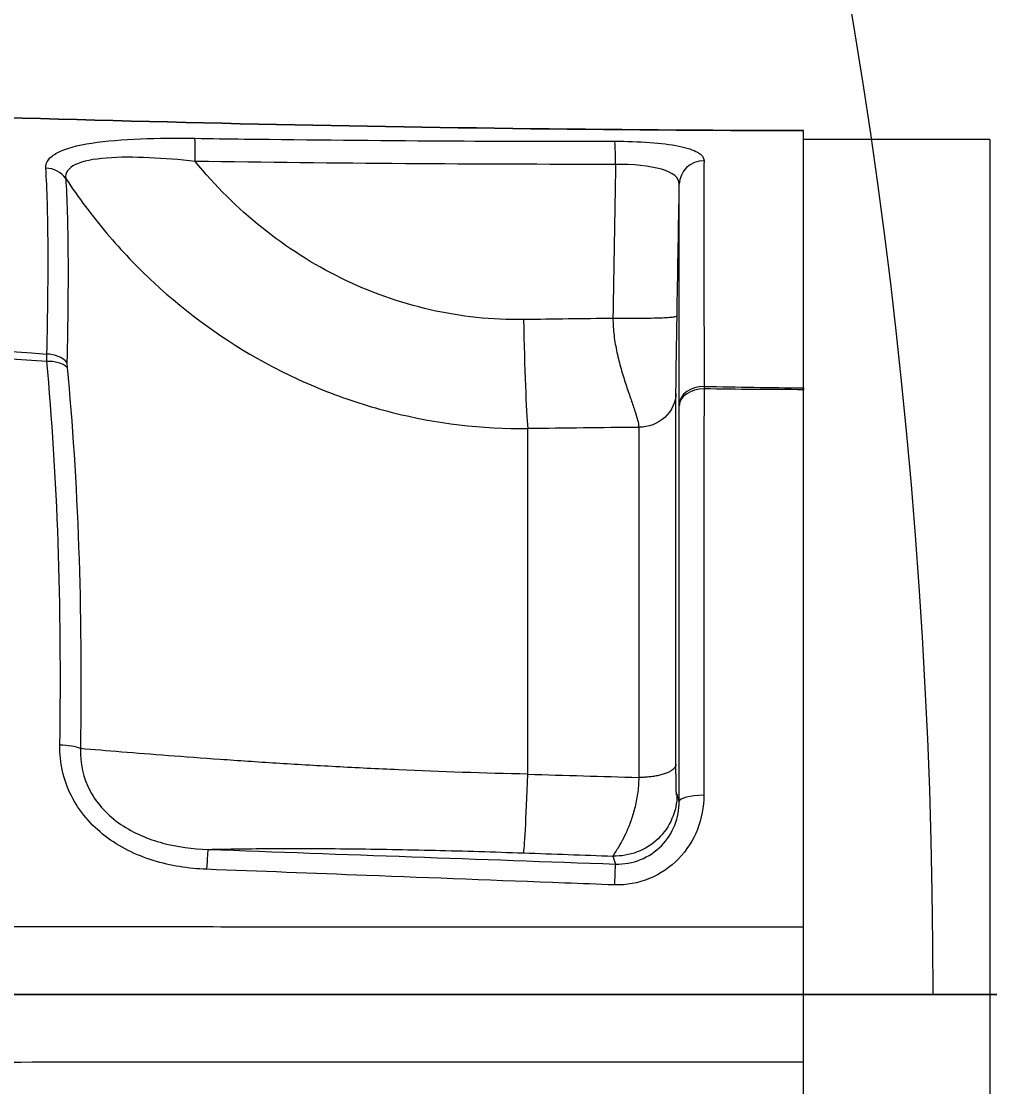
# Model space of a CAD drawing. Header units: millimetres. Extents: x 0 to 594, y 0 to 532.
# Drawn here: x 450.957 to 454.862, y 282.449 to 286.747 of the extents above; entities that cross this region are included whole.
import ezdxf
from ezdxf.lldxf.tags import DXFTag

# ---------------------------------------------------------------- set-up
doc = ezdxf.new("R2010")
doc.units = ezdxf.units.MM
for name, color, linetype, true_color in [('11', 7, 'Continuous', 0xffffff), ('13', 7, 'Continuous', 0xffffff), ('201', 7, 'Continuous', 0xffffff), ('4', 7, 'Continuous', 0xffffff)]:
    doc.layers.add(name, color=color, linetype=linetype, true_color=true_color)
doc.styles.add('iso-1', font='isocp.shx')
tags = doc.linetypes.add('DASHED', pattern=[25.72, 12.86, -12.86]).pattern_tags.tags
tags[6:7] = [DXFTag(74, 4), DXFTag(75, 0), DXFTag(340, '0'), DXFTag(46, 0.0), DXFTag(50, 0.0), DXFTag(44, 0.0), DXFTag(45, 0.0)]
tags[4:5] = [DXFTag(74, 4), DXFTag(75, 0), DXFTag(340, '0'), DXFTag(46, 0.0), DXFTag(50, 0.0), DXFTag(44, 0.0), DXFTag(45, 0.0)]
doc.dimstyles.get("Standard").update_dxf_attribs({"dimtxt": 0.18, "dimasz": 0.18, "dimexe": 0.18, "dimexo": 0.0625, "dimgap": 0.09, "dimtad": 0, "dimtih": 1, "dimtoh": 1, "dimdec": 4, "dimzin": 0, "dimdsep": 46, "dimtxsty": 'Standard', "dimcen": 0.09, "dimadec": 0, "dimazin": 0, "dimtfac": 1, "dimtdec": 4, "dimtofl": 0, "dimtmove": 0, "dimatfit": 3, "dimfxl": 1, "dimtolj": 1, "dimtzin": 0, "dimarcsym": 0})

# ---------------------------------------------------------------- blocks, each defined once
blk = doc.blocks.new('_U1')
at = {"layer": '201', "color": 250, "lineweight": 13}
blk.add_line((430.61169, 282.820884), (499.931008, 323.940688), dxfattribs=at)
at = {"layer": '201', "color": 250, "lineweight": 18}
blk.add_solid([(499.931008, 323.940688), (497.155868, 321.758737), (496.685695, 322.551343), (499.931008, 323.940688)], dxfattribs=at)
at = {"layer": '201', "color": 250, "linetype": 'Continuous', "lineweight": 18, "char_height": 3.5, "attachment_point": 7, "rotation": 30.676165, "line_spacing_factor": 0.963855, "style": 'iso-1'}
for s, insert in [('\\W0.5795;1612', (481.810819, 313.855865)), ('\\W0.6380;R', (478.626316, 311.966838))]:
    blk.add_mtext(s, dxfattribs=dict(at, insert=insert))
blk = doc.blocks.new('_U12')
at = {"layer": '201', "color": 250, "lineweight": 13}
blk.add_line((478.785907, 282.820884), (453.134443, 282.820884), dxfattribs=at)
blk.add_arc((430.61169, 282.820884), 24.022753, 0, 184.999943, dxfattribs=at)
at = {"layer": '201', "color": 250, "lineweight": 18}
blk.add_solid([(454.634443, 282.820884), (454.046734, 286.301818), (454.967692, 286.335322), (454.634443, 282.820884)], dxfattribs=at)
blk = doc.blocks.new('_U13')
at = {"layer": '201', "color": 250, "lineweight": 13}
blk.add_arc((430.61169, 282.820884), 53.921515, 175, 359.999943, dxfattribs=at)

msp = doc.modelspace()

# ---------------------------------------------------------------- linework, layer by layer
at = {"layer": '11', "color": 250, "linetype": 'DASHED', "lineweight": 18}
for p, q in [((455.0938, 282.82088), (438.61169, 282.82088)), ((438.61169, 282.82088), (477.61169, 282.82088)), ((438.61169, 282.82088), (471.36169, 282.82088)), ((448.59861, 282.82088), (455.0938, 282.82088))]:
    msp.add_line(p, q, dxfattribs=at)
at = {"layer": '13', "color": 250, "linetype": 'Continuous', "lineweight": 18}
msp.add_circle((430.61169, 282.82088), 80.5978, dxfattribs=at)
at = {"layer": '4', "color": 250, "linetype": 'Continuous', "lineweight": 18}
for p, q in [((454.86237, 286.27088), (454.11169, 286.27088)), ((454.11169, 282.82088), (454.11169, 286.27088)), ((454.86237, 286.27088), (454.86237, 279.37088)), ((453.59703, 283.74903), (453.59703, 285.24677)), ((454.11169, 279.37088), (454.11169, 282.82088))]:
    msp.add_line(p, q, dxfattribs=at)
at = {"layer": '4', "color": 250, "linetype": 'Continuous', "lineweight": 13}
for p, q in [((453.00003, 283.70961), (453.00003, 285.10401)), ((453.44705, 285.10912), (453.44705, 283.69636))]:
    msp.add_line(p, q, dxfattribs=at)
for centre, major_axis, ratio, start_param, end_param in [((451.65442, 286.17703), (0.0015, 0.09999), 0.034161, 4.7652337, 6.0925843), ((453.34966, 286.16481), (-0.0001, 0.1), 0.034999, 4.7646827, 6.1181709), ((451.05294, 286.0598), (0.09977, 0.00682), 0.946942, 0.5293184, 1.4821224), ((453.71033, 286.08835), (0.1, -0.00018), 0.966417, 1.5746621, 3.125859), ((487.7024, 282.79489), (-84.47416, 0.15451), 0.034872, 5.131343, 5.1360157), ((453.00003, 285.56995), (0.00695, -0.49995), 0.035671, 4.7642263, 5.9117238), ((451.05799, 285.3291), (0.09997, -0.00224), 0.756911, 0.6149005, 1.5711123), ((451.05885, 285.30921), (0.0995, 0.00994), 0.656357, 0.5291391, 1.5009032), ((453.71028, 285.20175), (0.1, 0.00006), 0.725226, 1.5676795, 3.1237284), ((453.71028, 285.195), (0.1, -0.00005), 0.69145, 1.5694911, 3.1245183), ((487.72277, 282.82082), (-84.47833, 0.12836), 0.028962, 5.1302146, 5.1360116), ((451.11486, 283.79527), (0.09999, -0.00159), 0.314784, 0.6446673, 1.6048166), ((453.00003, 283.89099), (-0.01784, -0.49968), 0.013885, 0.052333, 1.1998305), ((487.79065, 282.81912), (-84.57524, 2.4494), 0.001518, 1.1468979, 1.1526892), ((453.71023, 283.59931), (0.1, 0.00004), 0.251049, 1.5809105, 3.1240545), ((451.70622, 283.30641), (0.00365, 0.09993), 0.029379, 0.0523506, 1.3754471), ((487.88382, 282.31635), (-84.73289, 2.95459), 0.001829, 1.146325, 1.1509856), ((453.34945, 283.24706), (0.00357, 0.09994), 0.014833, 0.0523337, 1.4126611)]:
    msp.add_ellipse(centre, major_axis=major_axis, ratio=ratio, start_param=start_param, end_param=end_param, dxfattribs=at)
at = {"layer": '4', "color": 250, "linetype": 'Continuous', "lineweight": 18}
for points, knots in [([(454.11169, 286.30626), (452.54731, 286.30903), (450.98421, 286.34784), (447.85967, 286.47199), (446.29824, 286.55764), (443.17577, 286.73988), (441.61475, 286.83776), (439.27188, 286.94331), (438.49068, 286.97133), (436.92724, 286.99549), (436.14502, 286.99221), (435.36169, 286.95557)], [0, 0, 0, 0, 0.25, 0.25, 0.5, 0.5, 0.75, 0.75, 0.875, 0.875, 1, 1, 1, 1]), ([(437.31727, 286.98809), (437.44785, 286.98701), (437.57841, 286.98543), (438.49068, 286.97133), (439.27188, 286.94331), (441.61475, 286.83776), (443.17577, 286.73988), (446.29824, 286.55764), (447.85967, 286.47199), (450.98421, 286.34784), (452.54731, 286.30903), (454.11169, 286.30626)], [0, 0, 0, 0, 0.0233014, 0.0233014, 0.1628297, 0.1628297, 0.4418865, 0.4418865, 0.7209432, 0.7209432, 1, 1, 1, 1]), ([(454.11169, 285.26832), (454.11169, 285.42601), (454.11169, 285.56635), (454.11169, 285.81382), (454.11169, 285.9214), (454.11169, 286.09954), (454.11169, 286.16845), (454.11169, 286.26728), (454.11169, 286.29722), (454.11169, 286.30626)], [0, 0, 0, 0, 0.25, 0.25, 0.5, 0.5, 0.75, 0.75, 1, 1, 1, 1]), ([(454.11169, 283.09374), (454.11169, 283.29666), (454.11169, 283.49568), (454.11169, 283.88608), (454.11169, 284.0791), (454.11169, 284.44709), (454.11169, 284.62228), (454.11169, 284.95527), (454.11169, 285.11388), (454.11169, 285.26092)], [0, 0, 0, 0, 0.25, 0.25, 0.5, 0.5, 0.75, 0.75, 1, 1, 1, 1]), ([(454.11169, 282.82088), (453.59708, 282.82088), (453.08375, 282.82088), (452.05961, 282.82088), (451.54874, 282.82088), (450.0141, 282.82088), (448.99027, 282.82088), (447.96531, 282.82088)], [0, 0, 0, 0, 0.25, 0.25, 0.5, 0.5, 1, 1, 1, 1]), ([(454.11169, 280.38085), (454.11169, 280.52816), (454.11169, 280.68547), (454.11169, 281.01932), (454.11169, 281.19699), (454.11169, 281.75299), (454.11169, 282.14157), (454.11169, 282.54802)], [0, 0, 0, 0, 0.25, 0.25, 0.5, 0.5, 1, 1, 1, 1])]:
    msp.add_open_spline(points, degree=3, knots=knots, dxfattribs=at)
at = {"layer": '4', "color": 250, "linetype": 'Continuous', "lineweight": 13}
for points, knots in [([(435.36169, 286.65968), (436.02335, 286.67378), (436.68262, 286.66626), (437.99804, 286.62336), (438.65418, 286.58785), (440.61942, 286.45377), (441.92544, 286.32807), (444.53474, 286.05532), (445.83793, 285.90753), (448.44587, 285.63036), (449.75057, 285.50006), (451.05965, 285.40477)], [0, 0, 0, 0, 0.125, 0.125, 0.25, 0.25, 0.5, 0.5, 0.75, 0.75, 1, 1, 1, 1]), ([(451.05929, 285.37506), (449.75034, 285.45984), (448.44506, 285.57851), (445.83563, 285.83125), (444.53149, 285.9662), (441.92087, 286.21171), (440.61445, 286.32305), (438.64985, 286.43344), (437.99414, 286.46069), (436.68018, 286.48549), (436.02189, 286.48323), (435.36169, 286.4573)], [0, 0, 0, 0, 0.25, 0.25, 0.5, 0.5, 0.75, 0.75, 0.875, 0.875, 1, 1, 1, 1]), ([(451.05535, 286.15451), (451.05456, 286.16653), (451.05791, 286.17776), (451.07324, 286.19872), (451.08543, 286.20846), (451.13357, 286.23411), (451.18217, 286.24702), (451.2994, 286.26505), (451.36611, 286.27021), (451.50876, 286.27589), (451.58198, 286.2763), (451.65654, 286.2752)], [0, 0, 0, 0, 0.125, 0.125, 0.25, 0.25, 0.5, 0.5, 0.75, 0.75, 1, 1, 1, 1]), ([(451.65654, 286.2752), (451.72316, 286.27422), (451.78977, 286.2733), (452.12287, 286.26898), (452.38936, 286.26647), (452.88728, 286.26368), (453.11871, 286.26315), (453.35014, 286.26345)], [0, 0, 0, 0, 0.1180101, 0.1180101, 0.5900565, 0.5900565, 1, 1, 1, 1]), ([(453.35014, 286.26345), (453.39868, 286.26351), (453.44674, 286.26189), (453.53535, 286.25534), (453.57573, 286.25035), (453.64144, 286.23707), (453.66733, 286.22864), (453.70152, 286.20887), (453.71017, 286.19745), (453.71012, 286.18499)], [0, 0, 0, 0, 0.25, 0.25, 0.5, 0.5, 0.75, 0.75, 1, 1, 1, 1]), ([(451.65791, 286.18226), (451.59505, 286.18893), (451.53291, 286.19406), (451.4108, 286.19947), (451.35277, 286.19971), (451.24819, 286.19159), (451.20396, 286.18304), (451.16058, 286.1622), (451.14973, 286.1538), (451.1367, 286.13502), (451.13432, 286.12468), (451.13579, 286.11339)], [0, 0, 0, 0, 0.25, 0.25, 0.5, 0.5, 0.75, 0.75, 0.875, 0.875, 1, 1, 1, 1]), ([(451.05965, 285.40477), (451.06344, 285.57159), (451.06507, 285.71711), (451.06373, 285.96742), (451.06068, 286.07265), (451.05535, 286.15451)], [0, 0, 0, 0, 0.5, 0.5, 1, 1, 1, 1]), ([(452.98258, 285.5438), (452.85459, 285.54202), (452.72901, 285.55548), (452.48244, 285.6116), (452.36071, 285.65499), (452.13375, 285.76638), (452.02629, 285.83504), (451.82749, 285.99477), (451.73803, 286.08408), (451.65791, 286.18226)], [0, 0, 0, 0, 0.25, 0.25, 0.5, 0.5, 0.75, 0.75, 1, 1, 1, 1]), ([(453.61035, 286.09005), (453.61052, 286.11533), (453.58537, 286.13661), (453.49141, 286.16404), (453.42273, 286.17065), (453.35315, 286.17004)], [0, 0, 0, 0, 0.5, 0.5, 1, 1, 1, 1]), ([(453.71012, 286.18499), (453.70978, 286.10361), (453.70966, 285.98607), (453.70977, 285.7573), (453.70985, 285.67169), (453.71013, 285.48456), (453.71032, 285.3833), (453.71055, 285.27428)], [0, 0, 0, 0, 0.5, 0.5, 0.75, 0.75, 1, 1, 1, 1]), ([(451.13579, 286.11339), (451.14102, 286.03271), (451.14405, 285.92867), (451.14556, 285.68077), (451.14412, 285.53648), (451.14063, 285.37092)], [0, 0, 0, 0, 0.5, 0.5, 1, 1, 1, 1]), ([(451.13579, 286.11339), (451.18654, 286.03627), (451.24225, 285.96176), (451.36093, 285.82149), (451.4242, 285.75523), (451.6259, 285.56818), (451.77773, 285.45855), (452.019, 285.32675), (452.10204, 285.28788), (452.27352, 285.22051), (452.36233, 285.19199), (452.63042, 285.12447), (452.81419, 285.10234), (453.00003, 285.10401)], [0, 0, 0, 0, 0.125, 0.125, 0.25, 0.25, 0.5, 0.5, 0.625, 0.625, 0.75, 0.75, 1, 1, 1, 1]), ([(453.60149, 285.55766), (453.60424, 285.72408), (453.60701, 285.89049), (453.60998, 286.06795), (453.61016, 286.079), (453.61035, 286.09005)], [0, 0, 0, 0, 0.9377425, 0.9377425, 1, 1, 1, 1]), ([(453.6103, 285.20299), (453.61023, 285.30919), (453.61019, 285.40781), (453.61013, 285.59009), (453.61012, 285.67347), (453.61013, 285.8963), (453.61021, 286.01078), (453.61035, 286.09005)], [0, 0, 0, 0, 0.25, 0.25, 0.5, 0.5, 1, 1, 1, 1]), ([(453.59703, 285.24677), (453.59703, 285.25281), (453.59708, 285.26134), (453.59727, 285.2821), (453.5974, 285.29431), (453.59773, 285.32116), (453.59793, 285.33585), (453.59836, 285.36587), (453.59859, 285.38124), (453.59895, 285.40414), (453.59907, 285.41176), (453.59931, 285.42686), (453.59943, 285.43437), (453.59979, 285.45644), (453.60002, 285.4705), (453.60047, 285.49724), (453.60069, 285.50992), (453.6011, 285.53438), (453.6013, 285.54616), (453.60149, 285.55766)], [0, 0, 0, 0, 0.125, 0.125, 0.25, 0.25, 0.375, 0.375, 0.5, 0.5, 0.5625, 0.5625, 0.625, 0.625, 0.75, 0.75, 0.875, 0.875, 1, 1, 1, 1]), ([(453.34281, 285.54877), (453.34279, 285.52575), (453.34442, 285.50233), (453.35013, 285.45606), (453.3542, 285.43321), (453.36394, 285.38827), (453.36962, 285.36619), (453.37873, 285.33384), (453.38186, 285.32321), (453.38822, 285.30255), (453.39145, 285.29249), (453.40113, 285.26312), (453.40757, 285.24463), (453.41966, 285.20992), (453.4253, 285.19363), (453.43503, 285.16431), (453.43912, 285.15118), (453.44499, 285.1279), (453.44677, 285.11775), (453.44705, 285.10912)], [0, 0, 0, 0, 0.125, 0.125, 0.25, 0.25, 0.375, 0.375, 0.4375, 0.4375, 0.5, 0.5, 0.625, 0.625, 0.75, 0.75, 0.875, 0.875, 1, 1, 1, 1]), ([(451.11196, 283.82678), (451.11639, 284.11264), (451.11406, 284.38483), (451.09605, 284.903), (451.08027, 285.14891), (451.05929, 285.37506)], [0, 0, 0, 0, 0.5, 0.5, 1, 1, 1, 1]), ([(451.14146, 285.35076), (451.16264, 285.12697), (451.17855, 284.88299), (451.19683, 284.36823), (451.19932, 284.09752), (451.19508, 283.81292)], [0, 0, 0, 0, 0.5, 0.5, 1, 1, 1, 1]), ([(453.71045, 285.26414), (453.70972, 285.03398), (453.70926, 284.78096), (453.70895, 284.36821), (453.70891, 284.22421), (453.70897, 283.92939), (453.70906, 283.77861), (453.70921, 283.62441)], [0, 0, 0, 0, 0.5, 0.5, 0.75, 0.75, 1, 1, 1, 1]), ([(453.59703, 285.24677), (453.59635, 285.21051), (453.57988, 285.17472), (453.52449, 285.12387), (453.48588, 285.10912), (453.44705, 285.10912)], [0, 0, 0, 0, 0.5, 0.5, 1, 1, 1, 1]), ([(453.61025, 283.59971), (453.6102, 283.74985), (453.61016, 283.89666), (453.61011, 284.18371), (453.6101, 284.32392), (453.61011, 284.72579), (453.61017, 284.97214), (453.6103, 285.19623)], [0, 0, 0, 0, 0.25, 0.25, 0.5, 0.5, 1, 1, 1, 1]), ([(451.70405, 283.32591), (451.63049, 283.32875), (451.55856, 283.33962), (451.41911, 283.38287), (451.3522, 283.41564), (451.26644, 283.48176), (451.23984, 283.50703), (451.19401, 283.56159), (451.17441, 283.59108), (451.12639, 283.68663), (451.11087, 283.75649), (451.11196, 283.82678)], [0, 0, 0, 0, 0.25, 0.25, 0.5, 0.5, 0.625, 0.625, 0.75, 0.75, 1, 1, 1, 1]), ([(451.19508, 283.81292), (451.19258, 283.75391), (451.20574, 283.69451), (451.26329, 283.58785), (451.3072, 283.5419), (451.40903, 283.47228), (451.46772, 283.44759), (451.58653, 283.41589), (451.64755, 283.40818), (451.70971, 283.40621)], [0, 0, 0, 0, 0.25, 0.25, 0.5, 0.5, 0.75, 0.75, 1, 1, 1, 1]), ([(453.00003, 283.70961), (452.82274, 283.7137), (452.64885, 283.71965), (452.39295, 283.73099), (452.30794, 283.7352), (452.14284, 283.74414), (452.06277, 283.74886), (451.9074, 283.75863), (451.8321, 283.76368), (451.68634, 283.77393), (451.61591, 283.77913), (451.41699, 283.79433), (451.29882, 283.80407), (451.19508, 283.81292)], [0, 0, 0, 0, 0.25, 0.25, 0.375, 0.375, 0.5, 0.5, 0.625, 0.625, 0.75, 0.75, 1, 1, 1, 1]), ([(453.60149, 283.62739), (453.6013, 283.62799), (453.60111, 283.62777), (453.6007, 283.62677), (453.60048, 283.62599), (453.60014, 283.62544), (453.60002, 283.62535), (453.59979, 283.62548), (453.59967, 283.6257), (453.59931, 283.62704), (453.59907, 283.62884), (453.59859, 283.63539), (453.59836, 283.64021), (453.59793, 283.65302), (453.59773, 283.66104), (453.59749, 283.67572), (453.59741, 283.68105), (453.59728, 283.69258), (453.59722, 283.6988), (453.59708, 283.71862), (453.59703, 283.73328), (453.59703, 283.74903)], [0, 0, 0, 0, 0.125, 0.125, 0.25, 0.25, 0.3125, 0.3125, 0.375, 0.375, 0.5, 0.5, 0.625, 0.625, 0.75, 0.75, 0.8125, 0.8125, 0.875, 0.875, 1, 1, 1, 1]), ([(453.44705, 283.69636), (453.44677, 283.67386), (453.44499, 283.65205), (453.44058, 283.62045), (453.43882, 283.61014), (453.43483, 283.5901), (453.43259, 283.58035), (453.4253, 283.55193), (453.41966, 283.53405), (453.40757, 283.50058), (453.40112, 283.48492), (453.38822, 283.45692), (453.38176, 283.44446), (453.37265, 283.42808), (453.36972, 283.42301), (453.36414, 283.41364), (453.3615, 283.40934), (453.35419, 283.39774), (453.35012, 283.39177), (453.34442, 283.38306), (453.34279, 283.38032), (453.34281, 283.37912)], [0, 0, 0, 0, 0.125, 0.125, 0.1875, 0.1875, 0.25, 0.25, 0.375, 0.375, 0.5, 0.5, 0.625, 0.625, 0.6875, 0.6875, 0.75, 0.75, 0.875, 0.875, 1, 1, 1, 1]), ([(453.60149, 283.62739), (453.6011, 283.56082), (453.57273, 283.49483), (453.47657, 283.40254), (453.40942, 283.37685), (453.34281, 283.37912)], [0, 0, 0, 0, 0.5, 0.5, 1, 1, 1, 1]), ([(453.70921, 283.62441), (453.70926, 283.5775), (453.70072, 283.53111), (453.66628, 283.44314), (453.64047, 283.40236), (453.54146, 283.29961), (453.44559, 283.25916), (453.34855, 283.26285)], [0, 0, 0, 0, 0.25, 0.25, 0.5, 0.5, 1, 1, 1, 1]), ([(453.35294, 283.34686), (453.42232, 283.34433), (453.49105, 283.37276), (453.56179, 283.44503), (453.58013, 283.47366), (453.60443, 283.53513), (453.61033, 283.56733), (453.61025, 283.59971)], [0, 0, 0, 0, 0.5, 0.5, 0.75, 0.75, 1, 1, 1, 1]), ([(451.70971, 283.40621), (451.78938, 283.40811), (451.87774, 283.4093), (452.07156, 283.41013), (452.17438, 283.40976), (452.39212, 283.40741), (452.50815, 283.40539), (452.74222, 283.39984), (452.86132, 283.3963), (452.98258, 283.39198)], [0, 0, 0, 0, 0.25, 0.25, 0.5, 0.5, 0.75, 0.75, 1, 1, 1, 1]), ([(453.34855, 283.26285), (453.28194, 283.26538), (453.21533, 283.26791), (452.88228, 283.28059), (452.61586, 283.29079), (452.13431, 283.3093), (451.91917, 283.3176), (451.70405, 283.32591)], [0, 0, 0, 0, 0.1214961, 0.1214961, 0.6074861, 0.6074861, 1, 1, 1, 1]), ([(447.90786, 283.09765), (448.20898, 283.09735), (448.78462, 283.09679), (449.84583, 283.09557), (450.93038, 283.09457), (452.14556, 283.09444), (453.15228, 283.09309), (453.83456, 283.09356), (454.11169, 283.09374)], [0, 0, 0, 0, 0.1456921, 0.2785044, 0.5133249, 0.6701806, 0.8660321, 1, 1, 1, 1]), ([(454.11169, 282.54802), (453.83451, 282.54821), (453.15216, 282.54867), (452.14537, 282.54733), (450.93017, 282.5472), (449.84565, 282.5462), (448.78452, 282.54498), (448.20895, 282.54442), (447.90786, 282.54412)], [0, 0, 0, 0, 0.1339893, 0.3298528, 0.4867137, 0.7215288, 0.8543246, 1, 1, 1, 1])]:
    msp.add_open_spline(points, degree=3, knots=knots, dxfattribs=at)
for points in [[(453.35315, 286.17004), (452.78805, 286.16948), (452.22297, 286.17381), (451.65791, 286.18226)], [(453.35315, 286.17004), (453.34967, 285.96295), (453.34622, 285.75586), (453.34281, 285.54877)], [(451.05929, 285.37506), (451.05899, 285.38563), (451.05911, 285.3956), (451.05965, 285.40477)], [(451.14063, 285.37092), (451.1405, 285.36467), (451.14078, 285.3579), (451.14146, 285.35076)], [(453.71055, 285.27428), (453.71052, 285.27098), (453.71048, 285.2676), (453.71045, 285.26414)], [(454.11169, 285.26092), (453.97793, 285.26124), (453.84419, 285.26234), (453.71045, 285.26414)], [(453.71055, 285.27428), (453.84425, 285.27156), (453.97796, 285.26955), (454.11169, 285.26832)], [(453.6103, 285.19623), (453.6103, 285.19854), (453.6103, 285.20079), (453.6103, 285.20299)], [(453.61025, 283.59971), (453.60731, 283.60895), (453.60438, 283.61818), (453.60149, 283.62739)], [(451.70971, 283.40621), (452.25736, 283.38621), (452.80511, 283.36644), (453.35294, 283.34686)], [(453.34281, 283.37912), (453.34615, 283.36837), (453.34953, 283.35761), (453.35294, 283.34686)]]:
    msp.add_open_spline(points, degree=3, dxfattribs=at)
for points, weights in [([(453.60149, 285.55766), (453.6, 285.54407), (453.34281, 285.54877)], [1, 0.696744211055, 1]), ([(453.59703, 283.74903), (453.59446, 283.69636), (453.44705, 283.69636)], [1, 0.713250449154, 1])]:
    msp.add_rational_spline(points, weights, degree=2, dxfattribs=at)
at = {"layer": '4', "color": 250, "linetype": 'Continuous', "lineweight": 18}
for points in [[(454.11169, 285.26832), (454.11169, 285.26589), (454.11169, 285.26343), (454.11169, 285.26092)], [(454.11169, 282.82088), (454.11169, 282.90859), (454.11169, 282.99952), (454.11169, 283.09366)], [(454.11169, 282.54811), (454.11169, 282.64225), (454.11169, 282.73318), (454.11169, 282.82088)]]:
    msp.add_open_spline(points, degree=3, dxfattribs=at)

# ---------------------------------------------------------------- block references
at = {"layer": '201', "color": 250, "linetype": 'Continuous', "lineweight": 18}
for name in ['_U12', '_U13']:
    msp.add_blockref(name, (0, 0), dxfattribs=at)

# ---------------------------------------------------------------- dimensions: what is measured, and where the dimension line sits
dim = msp.add_radius_dim(center=(430.61169, 282.82088), mpoint=(499.93101, 323.94069), dimstyle='Standard', override={"dimtxt": 3.5, "dimasz": 3.5, "dimexe": 1.5, "dimexo": 0.5, "dimgap": 1.75, "dimtad": 1, "dimtih": 0, "dimtoh": 0, "dimdec": 0, "dimlfac": 20, "dimzin": 8, "dimdsep": 46, "dimlunit": 2, "dimpost": 'R<>', "dimtxsty": 'iso-1', "dimsah": 1, "dimse1": 0, "dimse2": 0, "dimsd1": 0, "dimsd2": 0, "dimclrd": 250, "dimclre": 250, "dimclrt": 250, "dimtol": 0, "dimtm": -0.1, "dimtfac": 0.7, "dimtdec": 2, "dimtofl": 1, "dimtmove": 0, "dimtzin": 8, "dimlwd": 13, "dimlwe": 13}, dxfattribs=at)
dim.commit()
dim.dimension.update_dxf_attribs({"geometry": '_U1', "text_midpoint": (482.97275, 313.88115), "dimtype": 164})

doc.saveas('drawing.dxf')
